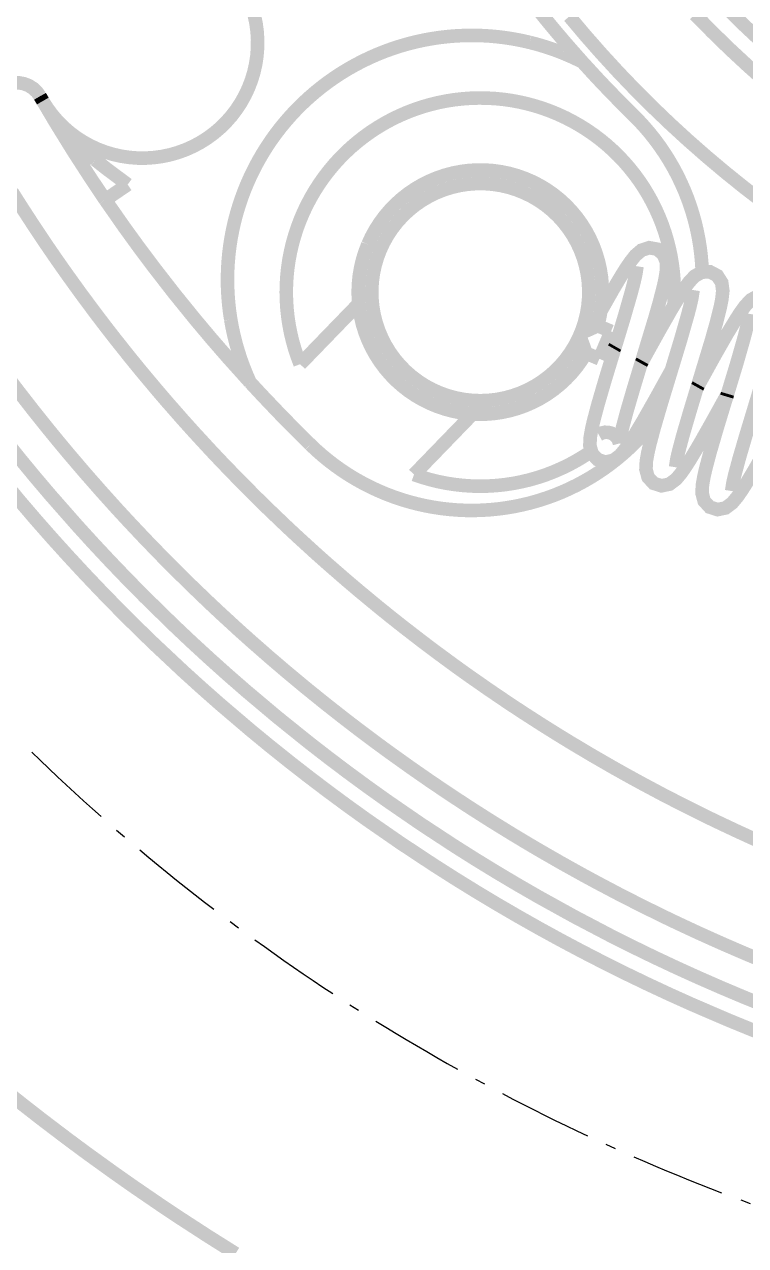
# Model space of a CAD drawing. Header units: millimetres. Extents: x 20 to 410, y 10 to 287.
# Drawn here: x 64.26 to 90.83, y 104.09 to 149.07 of the extents above; entities that cross this region are included whole.
import ezdxf

# ---------------------------------------------------------------- set-up
doc = ezdxf.new("R2010")
doc.units = ezdxf.units.MM
doc.layers.add('KANTEN', color=7, linetype='Continuous', lineweight=50)
doc.layers.add('MITTELLINIEN', color=7, linetype='Continuous', lineweight=25)

msp = doc.modelspace()

# ---------------------------------------------------------------- linework, layer by layer
at = {"layer": 'KANTEN', "lineweight": 50, "const_width": 0.5}
for points in [[(82.88418258722093, 149.99026441025256), (83.4468690022782, 149.28534853522564), (83.8301541055001, 148.82202855646656), (84.2198806120311, 148.3641135827255), (84.81638095023925, 147.687571093984)], [(90.12117828145554, 149.68647671342524), (90.76232541154926, 149.0542478819994), (91.4184674421272, 148.43759516496772)], [(64.93104038133434, 146.2506797497369), (65.09305950057072, 145.99417991600117), (65.2729643022898, 145.74989192607327), (65.46983803285985, 145.51906061555405), (65.68267746887743, 145.30286224789066), (65.91039802936372, 145.1023985204076), (66.15183930254071, 144.91869095030975), (66.4057709590236, 144.75267566926476), (66.67089902129729, 144.60519865309072), (66.94587245752919, 144.47701141085733), (67.22929006611785, 144.36876715536783), (67.51970761589503, 144.28101747453644), (67.8156452055967, 144.2142095206226), (68.11559480510073, 144.16868373164573), (68.41802794000262, 144.144672096591), (68.72140348037081, 144.14229697324672), (69.02417549399146, 144.16157046469695), (69.32480112408473, 144.20239435764722), (69.62174845134922, 144.2645606228967), (69.9135043002716, 144.34775247540745), (70.19858194992219, 144.45154598856837), (70.47552870994402, 144.575412254428), (70.74293332312988, 144.71872007888817), (70.99943315686562, 144.88073919812456), (71.2437211467935, 145.06064399984362), (71.47455245731271, 145.25751773041367), (71.6907508249761, 145.47035716643126), (71.89121455245916, 145.69807772691755), (72.07492212255703, 145.93951900009455), (72.24093740360203, 146.19345065657743), (72.38841441977605, 146.4585787188511), (72.51660166200945, 146.733552155083), (72.62484591749893, 147.01696976367168), (72.71259559833035, 147.30738731344886), (72.77940355224418, 147.6033249031505), (72.82492934122105, 147.90327450265454), (72.84894097627577, 148.20570763755643), (72.85131609962008, 148.50908317792462), (72.83204260816983, 148.81185519154528), (72.79121871521957, 149.11248082163854), (72.72905244997008, 149.40942814890303)], [(91.51091772805968, 142.49850744501407), (90.79405410707516, 143.05005777476336), (90.08923023346979, 143.61691271611386), (89.39677279029951, 144.19880953405982), (88.71700272882902, 144.79547852174557), (88.0502351197722, 145.40664312547372), (87.39677900725805, 146.03202007288658), (86.75693726558998, 146.67131950426187), (86.13100645886482, 147.3242451068614), (85.51927670351648, 147.990494252271), (84.92203153384816, 148.66975813666744), (84.33954777061527, 149.361721923948)], [(91.35229557631627, 147.15304473444257), (90.90455791689573, 147.55283138448735), (90.24477361558607, 148.1654776916789), (89.59949610906233, 148.7933851383178), (88.96907830320485, 149.43621031830685)], [(82.87458145481207, 148.40666017538842), (82.58094337877685, 148.47313869608746), (82.2852460621171, 148.52975857185746), (81.98782040368624, 148.57645644246173), (81.68899923643147, 148.61318005084226), (81.38911695493823, 148.63988830159764), (81.08850914122752, 148.65655130697087), (80.78751218922413, 148.66315042029504), (80.48646292831643, 148.65967825685976), (80.18569824642884, 148.64613870217514), (79.88555471302885, 148.6225469076236), (79.58636820249028, 148.58892927350473), (79.2884735182345, 148.54532341949235), (78.99220401807005, 148.49177814253616), (78.69789124115002, 148.42835336225588), (78.40586453696434, 148.3551200538883), (78.11645069678293, 148.27216016886283), (77.82997358796095, 148.1795665430941), (77.54675379151664, 148.07744279309424), (77.26710824338629, 147.9659032000213), (76.9913498797585, 147.84507258179346), (76.71978728688421, 147.7150861534119), (76.45272435575451, 147.57608937564922), (76.19045994203273, 147.42823779227194), (75.93328753162123, 147.27169685598005), (75.68149491223724, 147.10664174325785), (75.43536385136514, 146.93325715834337), (75.19516978094586, 146.7517371265358), (74.96118148915579, 146.5622847770725), (74.73366081962055, 146.36511211581788), (74.51286237839992, 146.16043978801918), (74.29903324907205, 145.94849683139432), (74.09241271623557, 145.72952041982822), (73.89323199773918, 145.5037555979643), (73.70171398593818, 145.2714550069883), (73.5180729982679, 145.03287860191128), (73.34251453741246, 144.78829336066792), (73.17523506133796, 144.53797298535613), (73.01642176344698, 144.2821975959517), (72.86625236310061, 144.02125341684126), (72.7248949067423, 143.75543245652418), (72.59250757984618, 143.48503218084144), (72.46923852990028, 143.21035518009796), (72.35522570062273, 142.93170883045002), (72.25059667759632, 142.64940494993732), (72.15546854549456, 142.3637594495442), (72.06994775705832, 142.07509197968096), (71.99413001397053, 141.78372557248022), (71.92810015976158, 141.48998628030918), (71.87193208486542, 141.19420281090214), (71.82568864393286, 140.8967061595215), (71.78942158549431, 140.5978292385587), (71.76317149405082, 140.29790650499018), (71.74696774465814, 139.99727358610465), (71.74082847005468, 139.6962669039208), (71.74476054037021, 139.39522329871545), (71.75875955543773, 139.0944796520841), (71.78280984971765, 138.7943725099547), (71.81688450982807, 138.49523770597773), (71.86094540466217, 138.19740998571245)], [(82.87458145481209, 148.40666017538842), (83.18521830774282, 148.32495512340523), (83.49274020435999, 148.23221234551352), (83.79675528586503, 148.1285503896044), (84.09687962443941, 148.01411097152388)], [(84.09687962443941, 148.01411097152388), (84.46020727284534, 147.8587216350789), (84.81638095023925, 147.687571093984)], [(84.81638095023925, 147.687571093984), (85.22149133323065, 147.2439721109914), (85.63275946778171, 146.80607600273922), (86.26103153225031, 146.16011138795463), (86.68734026169437, 145.73684392249177)], [(86.68734026169437, 145.73684392249177), (86.26103153225034, 146.1601113879546), (85.8406776531655, 146.58929327999786), (85.42636067062409, 147.02430582935398), (84.81638095023925, 147.687571093984)], [(63.479822154124584, 146.79453428651357), (63.65767425547507, 146.87201074941515), (63.847138873141105, 146.91368965188622), (64.04108570095745, 146.9180024512674), (64.23221574938646, 146.88478683978644), (64.41333603548776, 146.81529285284432), (64.57763028343876, 146.7121358252178), (64.71891544806988, 146.57919796562285), (64.83187440741479, 146.42148225377954)], [(64.8318744074148, 146.42148225377957), (64.93104038133434, 146.25067974973692)], [(66.86884138156393, 144.07571199589205), (66.61889717751428, 144.28423179788416), (66.37485720314189, 144.49962647076364), (66.13791876981799, 144.72280350855542), (65.9093466002015, 144.9545356666747), (65.69042569663472, 145.19540082893192), (65.48222207954001, 145.44558475702505), (65.28570605433825, 145.70504630608687), (65.10178126184191, 145.97357890170673), (64.93104038133433, 146.2506797497369)], [(64.93104038133434, 146.2506797497369), (65.40258978260206, 145.45547321751022), (66.0505043433815, 144.4068207850268), (66.71972646557057, 143.37163627527693), (67.23552533516678, 142.6043920060181)], [(67.23552533516678, 142.6043920060181), (66.71972650062403, 143.37163622186984), (66.0505044229442, 144.40682065897818), (65.40260388021235, 145.4554816502676), (64.93104038133434, 146.2506797497369)], [(64.9313125052143, 146.25021288599694), (64.93250465794482, 146.24816759367485)], [(64.93131250539639, 146.25021288568456), (64.9349233066923, 146.2440180886774)], [(64.9320223346345, 146.24899508174587), (64.93250208932389, 146.2481720004765)], [(64.93491393581067, 146.24403416563777), (64.93492330669228, 146.24401808867736)], [(64.93491393581067, 146.24403416563777), (64.93492330669227, 146.24401808867736)], [(88.19010067684877, 138.71828451929164), (88.20436245146726, 139.01995014596477), (88.20587255680948, 139.32194893422925), (88.19462829875867, 139.62374210047435), (88.17064973773287, 139.9247912279311), (88.1339796528961, 140.22455922723964), (88.08468346583773, 140.5225112946479), (88.0228491238565, 140.81811586613335), (87.94858694305742, 141.1108455657443), (87.86202941154136, 141.40017814646967), (87.76333095303838, 141.68559742195836), (87.6526676514068, 141.96659418742615), (87.53023693648922, 142.24266712810692), (87.39625723188603, 142.51332371362776), (87.25096756527486, 142.77808107671208), (87.09462714197117, 143.03646687464337), (86.9275148824907, 143.28802013195218), (86.74992892493881, 143.53229206282379), (86.56218609311462, 143.76884687175817), (86.36462133127866, 143.99726253105513), (86.15758710659263, 144.21713153373628), (85.94145278029721, 144.42806162056172), (85.71660394874992, 144.6296764798434), (85.48344175549845, 144.82161641880742), (85.24238217561704, 145.00353900530718), (84.99385527358243, 145.17511967874225), (84.73830443601351, 145.3360523290938), (84.47618558064354, 145.48604984304285), (84.20796634293603, 145.62484461619718), (83.93412524179564, 145.75218903051353), (83.6551508258622, 145.86785589606262), (83.37154080191121, 145.97163885634933), (83.0838011469157, 146.06335275646495), (82.79244520535352, 146.14283397341438), (82.49799277337053, 146.20994070802917), (82.20096917143377, 146.26455323794556), (81.90190430712875, 146.30657413119621), (81.60133172977322, 146.33592842003472), (81.29978767853373, 146.3525637346823), (80.99781012574337, 146.35645039675865), (80.69593781712751, 146.34758147222985), (80.3947093106498, 146.32597278377924), (80.09466201569288, 146.29166288257863), (79.7963312342886, 146.24471297951095), (79.50024920610758, 146.1852068359662), (79.20694415891236, 146.11325061440635), (78.91693936616798, 146.0289726889653), (78.63075221349135, 145.9325234164217), (78.34889327560475, 145.8240748679538), (78.07186540544065, 145.7038205221542), (77.80016283702236, 145.57197491985264), (77.53427030372146, 145.42877328136274), (77.27466217346502, 145.27447108683486), (77.0218016024352, 145.1093436204647), (76.77613970877145, 144.93368547936987), (76.53811476774911, 144.7478100480115), (76.3081514298706, 144.55204893909777), (76.08665996326393, 144.34675140196742), (75.87403552174015, 144.13228369950838), (75.67065743981581, 143.9090284547231), (75.47688855595773, 143.67738396810677), (75.29307456525791, 143.43776350705565), (75.1195434026931, 143.19059456857377), (74.95660465806955, 142.93631811659313), (74.80454902369652, 142.67538779526814), (74.66364777577411, 142.4082691196476), (74.5341522904206, 142.13543864516862), (74.41629359520257, 141.85738311745365), (74.31028195696824, 141.57459860392748), (74.21630650671892, 141.287589608804), (74.13453490218828, 140.9968681730208), (74.065113028731, 140.70295296072817), (74.00816473905478, 140.4063683339615), (73.96379163225977, 140.1076434171489), (73.93207287257982, 139.80731115312165), (73.91306504814887, 139.50590735231324), (73.90680207004425, 139.20396973684174), (73.91329511178749, 138.90203698118202), (73.93253258941003, 138.60064775113875), (73.96448018211964, 138.3003397428349), (74.00908089353088, 138.0016487234303), (74.06625515334981, 137.70510757528132), (74.13590095933228, 137.41124534524755), (74.21789405926175, 137.12058630084104), (74.31208817262275, 136.83364899490212), (74.41831525157374, 136.55094534047066)], [(89.23604223947846, 139.9466715103284), (89.22015173223367, 140.25492315725526), (89.19307998847559, 140.56239463031173), (89.15486270603071, 140.86868048596972), (89.10555027965495, 141.17337684410114), (89.04520773458114, 141.47608192054952), (88.97391464077434, 141.77639655693787), (88.89176500800787, 142.07392474701396), (88.79886716189841, 142.36827415883917), (88.69534360106385, 142.65905665213225), (88.58133083559186, 142.94588879008586), (88.45697920703255, 143.2283923449808), (88.32245269015245, 143.5061947969313), (88.17792867671113, 143.77892982510414), (88.02359774154576, 144.04623779076283), (87.85966339127182, 144.30776621150116), (87.68634179593167, 144.5631702260396), (87.50386150394445, 144.81211304897266), (87.31246314073361, 145.05426641486673), (87.11239909142897, 145.28931101112337), (86.90393316806222, 145.51693689903698), (86.68734026169437, 145.73684392249177)], [(86.68734026169437, 145.73684392249177), (86.90393316806222, 145.51693689903698), (87.11239909142897, 145.28931101112337), (87.31246314073361, 145.05426641486673), (87.50386150394445, 144.81211304897266), (87.68634179593167, 144.5631702260396), (87.85966339127182, 144.30776621150116), (88.02359774154576, 144.04623779076286), (88.17792867671113, 143.77892982510414), (88.32245269015245, 143.5061947969313), (88.45697920703255, 143.2283923449808), (88.58133083559186, 142.94588879008586), (88.69534360106385, 142.65905665213225), (88.79886716189841, 142.36827415883917), (88.89176500800787, 142.07392474701396), (88.97391464077434, 141.77639655693787), (89.04520773458114, 141.47608192054952), (89.10555027965495, 141.17337684410114), (89.15486270603071, 140.86868048596972), (89.19307998847559, 140.56239463031173), (89.22015173223367, 140.25492315725526), (89.23604223947846, 139.9466715103284)], [(68.061099912914, 143.16868502970124), (67.31054157674482, 143.72854550498562), (66.86884138156393, 144.07571199589205)], [(85.38358545215253, 137.97019018860607), (85.45674663045354, 138.26303953029662), (85.5101105991878, 138.5601347705478), (85.54343725134186, 138.86013915250774), (85.55657663624478, 139.16170282986852), (85.5494696342594, 139.46346894039414), (85.52214822278661, 139.7640797110164), (85.47473533238554, 140.06218256702886), (85.40744429365697, 140.3564362178912), (85.32057787737915, 140.64551669226125), (85.2145269322141, 140.92812329510093), (85.08976862611469, 141.20298446005185), (84.94686429934463, 141.46886347074914), (84.78645693877168, 141.72456402533007), (84.60926828479856, 141.96893561910105), (84.41609558394819, 142.20087872114365), (84.2078080017152, 142.41934972156824), (83.98534271182368, 142.62336562715515), (83.749700679487, 142.81200848425615), (83.5019421576431, 142.98442950905502), (83.24318191642897, 143.13985290660435), (82.97458422735946, 143.27757936145414), (82.69735762477849, 143.39698918416735), (82.41274946815304, 143.49754509956387), (82.1220403296765, 143.57879466414857), (81.82653823243407, 143.64037230184533), (81.52757276505498, 143.68200094887806), (81.2264890993321, 143.7034933003976), (80.92464193772645, 143.70475265324538), (80.62338941798927, 143.68577334106146), (80.32408700232706, 143.6466407597801), (80.02808137860522, 143.58753098339736), (79.73670440103103, 143.5087099717399), (79.45126709757963, 143.4105323737994), (79.17305377112586, 143.29343993201724), (78.90331622082377, 143.1579594946988), (78.64326810973392, 143.0047006455005), (78.39407950404124, 142.8343529606559), (78.15687160843339, 142.64768290628118), (77.93271172132789, 142.44553038972046), (77.72260843264608, 142.2288049804486), (77.52750708574152, 141.99848181753396), (77.34828552390128, 141.75559722207652), (77.18575014055862, 141.50124403436183), (77.04063225098864, 141.23656669671138), (76.91358480181222, 140.96275610415378)], [(91.84444163403357, 118.75537237192583), (91.0203097021833, 119.1208696329213), (90.47385442601704, 119.3711223395745), (89.65874686523398, 119.75632534221691), (89.1184653454823, 120.01964200604952), (88.5807409673529, 120.28814206043039), (87.77905775347261, 120.7005565527473), (86.98340674618474, 121.12449188212226), (86.4564057743659, 121.41347243811035), (85.93220812447782, 121.70750748685285), (85.1512738484615, 122.15797762507867), (84.37691854758549, 122.61966535168148), (83.86441629016386, 122.93364181923108), (83.35495705508305, 123.25253219824566), (82.59657685201913, 123.74001671747787), (82.09493066786716, 124.071061868421), (81.34848829485531, 124.57663626716256), (80.60941615060679, 125.09292499886831), (80.12087196427603, 125.44301693542155), (79.3944244968406, 125.97692307506324), (78.91443737375117, 126.3386579886471), (78.20103444090564, 126.8898729596863), (77.72988179454639, 127.26304178189127), (77.26233947623766, 127.64072414397307), (76.56788985272784, 128.21563405804443), (76.10956177663795, 128.60444655875), (75.42913313347586, 129.19588425661422), (74.9802841950249, 129.59560217776442), (74.31426979293497, 130.2032258319281), (73.87515940897808, 130.613618152444), (73.22394417782618, 131.23707658057393), (72.79482613672086, 131.65790610999778), (72.15878645303997, 132.29683897789045), (71.53202911879659, 132.94487981986146), (71.11941223742602, 133.38190052331294), (70.50841432111156, 134.04482075618398), (70.10642224798997, 134.4916340943741), (69.51153688212716, 135.1690505765862), (69.12040195270296, 135.6253983091559), (68.54197295740036, 136.31691952089398), (68.16192123212429, 136.7825378969831), (67.60028291636212, 137.48776416645853), (67.23153405003312, 137.96238407714316), (66.8673663715033, 138.44052808050543), (66.32977813325951, 139.1642549454154), (65.80268509852726, 139.89566086665693), (65.45717466089948, 140.38745586818445), (65.11640949918763, 140.88255069809142), (64.61422796309441, 141.63127988391062), (64.12289858866046, 142.38717480697125), (63.80142522954806, 142.89500811172604)], [(68.061099912914, 143.16868502970124), (67.23552533516678, 142.60439200601806)], [(67.23552533516678, 142.6043920060181), (67.93830441304786, 141.5984465528777), (68.47880938574923, 140.8535346932182), (69.03067672969942, 140.11700109666083), (69.78394984453192, 139.14828839339333), (70.55687650221681, 138.19518343126103), (71.14927495109737, 137.49083736437328), (71.75240744086722, 136.79566076525592), (72.57303585423605, 135.88330464280543)], [(76.91358480181222, 140.96275610415378), (76.80517943311372, 140.68104424608543), (76.71590390639098, 140.3926986630304), (76.64615990991052, 140.09901674344064), (76.59626125134255, 139.8013198861981), (76.5664324458078, 139.5009475550833), (76.55680770568932, 139.19925125196272), (76.56743033675427, 138.89758843581157), (76.59825254330303, 138.59731641493312), (76.64913564322222, 138.2997862398557), (76.71985069197405, 138.00633662438653), (76.81007951271437, 137.7182879221732), (76.91941612790464, 137.43693618587554), (77.04736858597609, 137.16354733567778), (77.19336117482744, 136.8993514633795), (77.35673701219665, 136.64553729769347), (77.5367610012513, 136.40324685565372), (77.73262313809951, 136.1735703041988), (77.94344215633919, 135.95754105505083), (78.16826949224752, 135.7561311149601), (78.4060935527693, 135.57024671223652), (78.65584426710112, 135.400724219246), (78.91639790139129, 135.24832638921828), (79.18658211489274, 135.11373892429833), (79.46518123481866, 134.997567390283), (79.75094172616741, 134.90033449192498), (80.04257783190539, 134.82247772106362), (80.33877735813054, 134.7643473881644), (80.63820757818637, 134.7262050461244), (80.93952122916158, 134.7082223134355), (81.24136257379445, 134.71048010200025), (81.54237350050676, 134.73296825307523), (81.84119963412098, 134.77558558297932), (82.13649642976561, 134.83814033836194), (82.42693522255001, 134.92035105898233), (82.7112092057883, 135.0218478441177), (82.98803931087413, 135.1421740169029), (83.2561799623501, 135.2807881791123), (83.51442468227731, 135.43706664713875), (83.76161151868868, 135.61030625820945), (83.99662827370118, 135.79972753421183), (84.21841750776346, 136.00447818889464), (84.42598129752257, 136.22363696266336), (84.61838572590221, 136.45621776771588), (84.79476508418976, 136.70117412486763), (84.95432576722507, 136.95740387210293)], [(85.50269603369868, 138.5109766806192), (85.94837116252185, 139.29673068253803), (86.25574429936245, 139.81460180374313), (86.4162334387208, 140.06937764905638), (86.58516656294772, 140.31861395094967), (86.77150069162818, 140.55495444343293), (86.9992351070659, 140.75025033163766), (87.28307139136565, 140.84213432745238), (87.57584587488557, 140.78757631102803), (87.80384993317307, 140.59592877096054), (87.91529805757007, 140.31898940103457), (87.92001690591735, 140.01875984911734), (87.87492856254953, 139.7211466053073), (87.81126852322342, 139.42685650421637), (87.66054472472771, 138.84381937252573), (87.49562266772236, 138.2646125794514), (86.70875311479905, 135.6713122923274), (86.45509083806324, 134.80431605088594), (86.30003762758554, 134.22240601556152), (86.23250720996944, 133.92897601320212), (86.18729332490749, 133.63159501722964)], [(86.00348609264502, 137.11015574488118), (86.3711963920552, 138.32076911525434), (86.63262343252975, 139.23294936886097), (86.71241883075331, 139.53902203633203), (86.78402343742975, 139.8471011374699), (86.83242957887931, 140.15933957987227)], [(88.25454883916227, 132.75541761473863), (88.3008479475403, 133.0577355522145), (88.3697087116948, 133.35604645645927), (88.52809821785274, 133.94752057388325), (88.78630293546564, 134.82898613839188), (89.58542966791627, 137.46609432920937), (89.75185837105693, 138.05537853969076), (89.90112127000133, 138.64920253088297), (89.96112176448645, 138.94940073461953), (89.99420595397675, 139.25353446478795), (89.95442539867366, 139.55546642972973), (89.79131529537321, 139.81083374661492), (89.52393901133206, 139.9526744211912), (89.2212770094511, 139.94251484359606), (88.95607934255179, 139.79412557069875), (88.74789386422864, 139.57029916562075), (88.56879086487332, 139.32205697765542), (88.40192661250008, 139.0653681875747), (88.085627522534, 138.5410710879202), (87.63066591310617, 137.74316156536833), (87.03706675859918, 136.67195021229378)], [(88.07073956252788, 136.23395956858135), (88.43845063641612, 137.44457518767337), (88.69987880818987, 138.35675697228743), (88.77967464829557, 138.66283013851069), (88.85127963908508, 138.97090976005802), (88.89968596341328, 139.28314876972013)], [(74.41831525157377, 136.55094534047066), (75.49772961345165, 137.66512116099477), (76.57714397532953, 138.77929698151888)], [(90.32180535355211, 131.87922532937677), (90.36810417052499, 132.18154384034304), (90.43696431736117, 132.4798554010153), (90.59535434333283, 133.0713304126275), (90.85355905297678, 133.95279754722486), (91.6526873375328, 136.58990999185573), (91.81911643919005, 137.1791951322441), (91.96837874320877, 137.77302030300976), (92.02837842241871, 138.07321918073012), (92.06146167452603, 138.37735351442242), (92.02167944864178, 138.67928574385053), (91.85856722075684, 138.93465226286693), (91.5911892645762, 139.0764908092141), (91.28852687960918, 139.06632821412984), (91.02333023803402, 138.91793606287288), (90.81514591790024, 138.69410787051498), (90.63604351905079, 138.44586462469215), (90.46917948117593, 138.1891750953029), (90.15288029653223, 137.66487687795947), (89.69791776480253, 136.86696614628357), (89.10431736435433, 135.7957531879522)], [(90.13799601081621, 135.35777274943845), (90.50570726977968, 136.5683886768099), (90.76713613093273, 137.480570531625), (90.84693173662136, 137.78664384778222), (90.91853610420074, 138.0947237018453), (90.96694150502869, 138.40696294112436)], [(72.57303585423605, 135.88330464280546), (72.45025430942596, 136.16091873610944), (72.33683265756375, 136.44248613769014), (72.2330289986458, 136.7277405505016), (72.13881684864256, 137.01630437672208), (72.05443562126582, 137.30789465143707), (71.97993973175643, 137.60216560929987), (71.91542462442953, 137.89878463033975), (71.86094540466219, 138.19740998571245)], [(85.38358545215253, 137.97019018860607), (85.07314642955059, 137.8267559313604), (84.75888495334489, 137.691907143651)], [(85.87500555953028, 137.76190652894098), (85.62929550584141, 137.86604835877353), (85.38358545215254, 137.97019018860607)], [(84.95432576722507, 136.95740387210293), (84.84150740982348, 137.28023167626247), (84.71986134515348, 137.59983565922198)], [(85.66037571706656, 137.2555133706894), (85.87500555953028, 137.76190652894098)], [(85.44574587460284, 136.74912021243784), (85.20003582091395, 136.8532620422704), (84.95432576722509, 136.95740387210293)], [(88.10135410409531, 136.33584643925607), (87.50782445932083, 135.26381007792025), (87.05435291325618, 134.4644600592943), (86.74035119699064, 133.93837510661857), (86.57617019982726, 133.6797528342512), (86.40229283851274, 133.42758135194612), (86.2068845674042, 133.19195835390045), (85.96271100897089, 133.00964811675527), (85.66586497505332, 132.94796125470054), (85.37744420750995, 133.04028120275234), (85.17328771908565, 133.2641701020193), (85.09458920254741, 133.55785403189617), (85.11026502321212, 133.86329491698072), (85.16399708582416, 134.16482349528968), (85.23239380696495, 134.46341973252993), (85.38922852855141, 135.05566593678245), (85.64633218523831, 135.93798846241387), (86.00348609264515, 137.1101557448816)], [(85.44574587460284, 136.74912021243784), (85.66037571706656, 137.2555133706894)], [(85.98262590868123, 137.11893074366716), (85.66037563446574, 137.25551317580275)], [(86.03237816426149, 137.20636712837296), (85.98262590868121, 137.11893074366716)], [(86.9836960251533, 136.5754022498329), (87.03706675859927, 136.67195021229395)], [(91.32155174772151, 114.63201108799942), (90.76796081508326, 114.864248977518), (89.94156172767771, 115.2219523742282), (89.1200820447455, 115.59081319108452), (88.30367239714995, 115.97076379181496), (87.76228995065479, 116.23019086182578), (86.95466255974955, 116.6284686155883), (86.15250226696173, 117.03764588323284), (85.35595616064937, 117.45764763584933), (84.82811658662487, 117.74362445680039), (84.04125151263105, 118.18149490226453), (83.2603877552279, 118.629980090489), (82.74321673561948, 118.93482676425253), (82.2288187756053, 119.24432974769655), (81.46251296312252, 119.71725952413024), (80.70268131838299, 120.20052243739269), (79.94946316813966, 120.69402987383772), (79.20299662646028, 121.19769134132903), (78.46341856940154, 121.7114144858337), (77.73086460991149, 122.23510510835615), (77.2464639670795, 122.58972233192468), (76.52591468961457, 123.12981113057472), (76.04964005345931, 123.4952695125865), (75.34146245841109, 124.05148140166659), (74.6408814193318, 124.61723168170639), (73.94802539846991, 125.19241661373928), (73.26302144157319, 125.77693072881124), (72.58599515459375, 126.37066684731958), (72.13913770158442, 126.7715605672972), (71.47568267204635, 127.38042393083876), (71.03798598624736, 127.79129978711177), (70.38844013448897, 128.41498028075094), (69.74739905109463, 129.04739905109454), (69.32482131173234, 129.47380896212275), (68.69821527281422, 130.1205330483246), (68.08042393083878, 130.77568267204632), (67.67351609866637, 131.21707068065578), (67.0706668473196, 131.88599515459373), (66.47693072881125, 132.56302144157317), (65.89241661373939, 133.2480253984698), (65.50791687064941, 133.70906477378537), (65.12759480166821, 134.1735564118944), (64.56501254471232, 134.87668397915436), (64.01200287063287, 135.58736497092005), (63.46866718221137, 136.3054690729624)], [(90.16861126422863, 135.45966132603905), (89.5750831909051, 134.38762744537004), (89.1216130477946, 133.5882791585421), (88.80761243900793, 133.06219525117683), (88.64343210547285, 132.8035734254259), (88.46955544191647, 132.5514023525678), (88.2741473193926, 132.3157802161513), (88.02997389302193, 132.1334708804061), (87.73312887227077, 132.07178235337216), (87.44470774601588, 132.16409897568582), (87.24054854233495, 132.38798446608502), (87.16184589947186, 132.68166650737095), (87.17751949885817, 132.9871067304091), (87.23125172719344, 133.28863452565884), (87.29964910745457, 133.5872298603527), (87.45648422315918, 134.1794744476456), (87.71358702538862, 135.06179493318996), (88.0707395625278, 136.23395956858116)], [(74.79419571399215, 133.58969969977582), (74.11507423400207, 134.26532299243956), (73.66835663565004, 134.7217249934835), (73.00745184569868, 135.4151784358955), (72.57303585423607, 135.88330464280543)], [(89.10431736435423, 135.79575318795202), (89.05216781992009, 135.70249376717862)], [(92.23586836303944, 134.58347542760316), (91.64234020815371, 133.51144067964873), (91.18886954908963, 132.71209199796849), (90.87486829394076, 132.18600801206424), (90.71068761712029, 131.92738616761505), (90.53681075970266, 131.6752149842167), (90.34140278558041, 131.43959245802432), (90.09722980657365, 131.25728218435304), (89.80038477490858, 131.1955928114244), (89.51196335642791, 131.28790910340723), (89.30780408513687, 131.51179476982423), (89.2291020234195, 131.80547714983038), (89.24477643076112, 132.11091753198787), (89.29850852878337, 132.41244555851893), (89.36690551037604, 132.71104118898376), (89.52374045807869, 133.30328623149381), (89.78084351023816, 134.18560726836944), (90.13799601081632, 135.3577727494389)], [(90.13799601081621, 135.35777274943845), (90.16861126422836, 135.45966132603854)], [(80.7715605116064, 134.71574312802966), (79.69214614972849, 133.60156730750552), (78.61273178785058, 132.48739148698138)], [(63.1278499090929, 134.27861651459057), (64.06281985459705, 133.10544296609123), (64.63614473058414, 132.41153994072218), (65.21860433768344, 131.7252866142169), (66.20939184382709, 130.5988563715635), (66.81570749935894, 129.9335863903537), (67.43077598982958, 129.27640028728092), (68.05448954486131, 128.62741321243925), (68.68673887931516, 127.98673887931477), (69.75915461396431, 126.93772531125583), (70.41362043155074, 126.31976308291766), (71.07620866902175, 125.7105179355369), (71.74680322973799, 125.11009661914346), (72.4252866142173, 124.51860433768306), (73.5732994689038, 123.55290694234154), (74.7423361967306, 122.61276966359624), (75.45361341790729, 122.06114702385324), (76.17212996715608, 121.51898764645809), (76.89775994825376, 120.98638652688177), (77.63037621858399, 120.46343698582709), (78.86657922797195, 119.61355046782907), (80.12122986646355, 118.79114135477926), (80.88262145008815, 118.311052114713), (81.65030110797255, 117.84108321689902), (82.4241343296872, 117.38131700781827), (83.20398552659466, 116.93183404626825), (84.51673920305888, 116.20576052462977), (85.84519057066659, 115.50882298238096), (86.64952762307989, 115.10478742929564), (87.45914229048475, 114.71143401013573), (88.27389271473061, 114.32883164705746), (89.09363613779554, 113.9570473784506), (89.91822892680021, 113.59614634719216), (90.74752659917432, 113.24619178923248), (91.58138384797265, 112.90724502251499)], [(74.79419571399215, 133.58969969977585), (75.01434456157605, 133.38170554601345), (75.24176355611415, 133.18168633689808), (75.4761639712257, 132.98989601261817), (75.71724821706496, 132.80657806614275), (75.96471021813507, 132.63196523408783), (76.21823580187498, 132.466279201239), (76.47750309752642, 132.30973031910486), (76.74218294477421, 132.1625173388594), (77.01193931164133, 132.02482715901164), (77.28642972110796, 131.896834588123), (77.5653056859133, 131.77870212287425), (77.8482131509875, 131.67057974176305), (78.1347929429526, 131.57260471469442), (78.42468122612154, 131.4849014287057), (78.71750996441631, 131.40758123004744), (79.01290738861877, 131.3407422828205), (79.31049846836109, 131.28446944434893), (79.60990538825648, 131.23883415744703), (79.91074802756552, 131.20389435971694), (80.21264444278967, 131.17969440999227), (80.51521135257849, 131.16626503202107), (80.81806462433583, 131.1636232754597), (81.12081976190635, 131.17177249422687), (81.42309239372379, 131.19070234224543), (81.72449876080114, 131.22038878657784), (82.02465620394281, 131.26079413793764), (82.32318364956089, 131.31186709853904), (82.61970209347811, 131.37354282722356), (82.91383508210355, 131.44574302178097), (83.20520919037023, 131.52837601836012), (83.49345449582779, 131.62133690784347), (83.77820504828821, 131.72450766903745), (84.05909933442848, 131.83775731850974), (84.3357807367604, 131.9609420768831), (84.60789798638456, 132.09390555137458), (84.87510560895397, 132.23647893434855), (85.13706436328117, 132.3884812176314), (85.39344167203154, 132.5497194223156), (85.64391204395659, 132.71998884376166), (85.88815748713083, 132.89907331148703), (86.12586791266759, 133.0867454636114), (86.35674152840141, 133.28276703551063), (86.58048522203701, 133.4868891623126), (86.79681493327851, 133.69885269485067), (87.00545601446643, 133.9183885286742), (87.20614357926453, 134.1452179456978), (87.39862283895408, 134.3790529680559), (87.5826494259081, 134.61959672371358)], [(87.5826494259081, 134.61959672371358), (87.39862283895408, 134.3790529680559), (87.20614357926453, 134.14521794569777), (87.00545601446642, 133.9183885286742), (86.79681493327851, 133.69885269485064), (86.58048522203701, 133.48688916231256), (86.35674152840141, 133.28276703551063), (86.12586791266759, 133.08674546361138), (85.88815748713081, 132.89907331148703), (85.64391204395659, 132.71998884376166), (85.39344167203153, 132.54971942231558), (85.13706436328117, 132.3884812176314), (84.87510560895397, 132.23647893434855), (84.60789798638454, 132.09390555137458), (84.3357807367604, 131.9609420768831), (84.05909933442848, 131.83775731850974), (83.7782050482882, 131.72450766903745), (83.49345449582779, 131.62133690784347), (83.20520919037023, 131.52837601836012), (82.91383508210355, 131.44574302178097), (82.61970209347811, 131.37354282722356), (82.32318364956089, 131.31186709853904), (82.02465620394281, 131.26079413793764), (81.72449876080113, 131.22038878657784), (81.4230923937238, 131.19070234224543), (81.12081976190635, 131.17177249422687), (80.81806462433582, 131.1636232754597), (80.51521135257849, 131.16626503202107), (80.21264444278967, 131.17969440999227), (79.91074802756553, 131.20389435971694), (79.60990538825648, 131.23883415744703), (79.3104984683611, 131.28446944434893), (79.01290738861877, 131.3407422828205), (78.71750996441631, 131.40758123004744), (78.42468122612155, 131.4849014287057), (78.1347929429526, 131.57260471469442), (77.8482131509875, 131.67057974176305), (77.56530568591332, 131.77870212287425), (77.28642972110798, 131.896834588123), (77.01193931164133, 132.02482715901164), (76.74218294477421, 132.1625173388594), (76.47750309752642, 132.30973031910486), (76.21823580187498, 132.466279201239), (75.96471021813508, 132.63196523408783), (75.71724821706498, 132.80657806614275), (75.4761639712257, 132.98989601261817), (75.24176355611417, 133.18168633689808), (75.01434456157607, 133.38170554601345), (74.79419571399217, 133.58969969977585)], [(86.18729332490749, 133.63159501722964), (86.15578598838573, 133.75140304952407), (86.09153192637868, 133.8576279194945), (86.00248615337165, 133.94417943947576), (85.89498897456096, 134.00634884895786), (85.77555713793154, 134.04035883348894), (85.65143706773297, 134.04415429659213), (85.53042086188634, 134.0164523970884), (85.42241666763027, 133.9557737699467)], [(78.61273178785058, 132.4873914869814), (78.90715648086297, 132.3874910121336), (79.20564587338205, 132.30048476360034), (79.50763556075182, 132.22653725889214), (79.81255451971346, 132.1657883231318), (80.1198261881362, 132.11835282466325), (80.42886955522143, 132.0843204578504), (80.73910026011853, 132.06375557347678), (81.0499316968754, 132.05669705706657), (81.36077612363405, 132.0631582553571), (81.67104577397404, 132.08312695106204), (81.98015396830249, 132.11656538597245), (82.28751622318893, 132.16341033235287), (82.59255135654746, 132.2235732124966), (82.89468258657669, 132.29694026621485), (83.193338622379, 132.3833727659421), (83.48795474419755, 132.48270727905236), (83.77797387122791, 132.59475597688865), (84.06284761498543, 132.71930698992276), (84.34203731623668, 132.856124808373), (84.61501506353405, 133.0049507275226), (84.88126469142762, 133.1655033368966), (85.14028275646706, 133.33747905237257)], [(63.13906231272659, 132.6566089462738), (64.09551849086432, 131.50096368841164), (64.68137218806828, 130.81765362249143), (65.27608934570594, 130.14204374754368), (65.87956876602613, 129.4742490261168), (66.49170776028089, 128.81438309092388), (67.11240216619964, 128.16255822550625), (67.7415463657129, 127.51888534512806), (68.37903330292468, 126.88347397790216), (69.02475450232919, 126.25643224615297), (70.11895580496594, 125.23025102822652), (70.78609411586379, 124.62604603416581), (71.46105710073574, 124.03059480210044), (72.60307103379016, 123.05790340220697), (73.29833476067157, 122.48628679048335), (74.0009956757881, 121.92378804463317), (74.7109342135555, 121.37050288008581), (75.42802957002087, 120.82652544447716), (76.15215972341882, 120.29194830162936), (76.883201454935, 119.76686241579986), (78.11662501715412, 118.91305289437273), (79.36831840340139, 118.08625905698541), (80.12785818648283, 117.60331338857941), (80.89363303828871, 117.13031647838102), (81.66551265369509, 116.66734881208507), (82.44336568878464, 116.21448916879862), (83.22705978319593, 115.77181460763614), (84.01646158264626, 115.33940045460685), (84.81143676162338, 114.91732028979712), (85.61185004624238, 114.50564593485018), (86.41756523726396, 114.1044474407447), (87.22844523327053, 113.71379307587495), (88.0443520539954, 113.33374931443402), (88.86514686380148, 112.96438082510267), (90.24362070145503, 112.3726593858919), (91.0767651467983, 112.03206059859357), (91.91428158234564, 111.70235858024424)], [(63.47231014138553, 109.85552835116069), (64.17647271698402, 109.29484827474627), (64.88653309856416, 108.74165632300455), (65.84231691998795, 108.0158223464433), (66.56582806682391, 107.48034246692804), (67.53925304963968, 106.77834426347144), (68.27577324999149, 106.26090337270679), (69.26624510723522, 105.58316952019953), (70.01532470718846, 105.084083521703), (71.02223874458645, 104.43102778432899), (72.0382729396356, 103.79225381075399)]]:
    msp.add_lwpolyline(points, dxfattribs=at)
msp.add_lwpolyline([(81.05680155114322, 135.20669375672333), (81.35931653468106, 135.2181495756047), (81.66009873978872, 135.25245141435576), (81.957425313234, 135.30940279515045), (82.24959319532988, 135.38867750563708), (82.53492887490626, 135.48982146745305), (82.81179797503029, 135.61225533714457), (83.07861461456955, 135.75527782459363), (83.33385049197548, 135.91806970994406), (83.57604363925631, 136.09969853601896), (83.80380679599722, 136.29912394935073), (84.01583535546251, 136.51520365923164), (84.21091483726468, 136.7466999806515), (84.38792784379827, 136.99228692364537), (84.545860460592, 137.25055778844398), (84.68380806391914, 137.52003322292256), (84.80098050240031, 137.79916969619597), (84.89670662291891, 138.08636833982368), (84.97043811492551, 138.3799841059835), (85.02175265111097, 138.6783351901565), (85.05035630645904, 138.979712664351), (85.05608524182217, 139.28239026568738), (85.03890664237746, 139.58463428427544), (84.99891890558682, 139.8847134937477), (84.93635107758533, 140.18090906756728), (84.85156154122569, 140.47152442431062), (84.74503596329367, 140.7548949455322), (84.61738451265282, 141.02939751054828), (84.46933836525233, 141.29345979352524), (84.30174551601759, 141.5455692696195), (84.11556592161193, 141.78428187858282), (83.91186600189178, 142.00823029620872), (83.6918125315504, 142.21613176624163), (83.456665956938, 142.40679544788864), (83.20777317633927, 142.57912923684765), (82.94655982506191, 142.7321460207819), (82.67452210952673, 142.86496933341013), (82.39321823713279, 142.976838374826), (82.10425949098645, 143.06711236929104), (81.80930100061775, 143.13527423554012), (81.5100322615483, 143.18093354857604), (81.2081674580139, 143.20382877598865), (80.90543564427254, 143.20382877598865), (80.60357084073814, 143.18093354857604), (80.3043021016687, 143.13527423554012), (80.0093436113, 143.06711236929104), (79.72038486515366, 142.976838374826), (79.43908099275971, 142.86496933341013), (79.16704327722454, 142.7321460207819), (78.90582992594717, 142.57912923684765), (78.65693714534845, 142.40679544788864), (78.42179057073605, 142.21613176624163), (78.20173710039467, 142.00823029620872), (77.99803718067452, 141.78428187858282), (77.81185758626886, 141.5455692696195), (77.64426473703412, 141.29345979352524), (77.49621858963363, 141.02939751054828), (77.36856713899277, 140.7548949455322), (77.26204156106076, 140.47152442431062), (77.17725202470112, 140.18090906756728), (77.11468419669963, 139.8847134937477), (77.07469645990898, 139.58463428427544), (77.05751786046427, 139.28239026568738), (77.06324679582741, 138.979712664351), (77.09185045117547, 138.6783351901565), (77.14316498736093, 138.3799841059835), (77.21689647936753, 138.08636833982368), (77.31262259988614, 137.79916969619597), (77.42979503836729, 137.52003322292256), (77.56774264169445, 137.25055778844398), (77.72567525848818, 136.99228692364537), (77.90268826502177, 136.7466999806515), (78.09776774682393, 136.51520365923164), (78.30979630628921, 136.29912394935073), (78.53755946303014, 136.09969853601896), (78.77975261031096, 135.91806970994406), (79.0349884877169, 135.75527782459363), (79.30180512725616, 135.61225533714457), (79.57867422738019, 135.48982146745305), (79.86400990695657, 135.38867750563708), (80.15617778905245, 135.30940279515045), (80.45350436249772, 135.25245141435576), (80.75428656760539, 135.2181495756047)], close=True, dxfattribs=at)
at = {"layer": 'MITTELLINIEN', "lineweight": 25}
for points in [[(64.52455204056311, 122.26372665751074), (64.83934295602744, 121.95989622858512), (65.154779726317, 121.656745584226), (65.47431593267892, 121.35790973827737), (65.79385213904085, 121.05907389232875), (66.11542549672393, 120.76245098262322), (66.43962775752694, 120.46868382297086), (66.76383001832994, 120.17491666331848), (67.09141225532606, 119.8849391990781)], [(67.65504869257839, 119.39015241004519), (67.93960987674004, 119.14593373831723)], [(68.51096768020783, 118.6600836992965), (68.84701767626082, 118.37996673940272), (69.1847312110367, 118.10183759956087), (69.5224447458126, 117.823708459719), (69.86416741538409, 117.5505262057368), (70.20621868896384, 117.2777494174236), (70.54922572386292, 117.0061906676633), (70.89552991665389, 116.73883387224679), (71.24183410944485, 116.47147707683025)], [(71.84066349932512, 116.01995140793653), (72.14106741743853, 115.7954909749375)], [(72.74640998214964, 115.35273982943454), (73.10096135743743, 115.09642055142069), (73.45715713115793, 114.8424140096567), (73.81570072465003, 114.59170951913893), (74.17424431814213, 114.34100502862117), (74.53556857535663, 114.09434472329437), (74.89801547780493, 113.84931718829955), (75.26051146524853, 113.60436350692773), (75.62677179948838, 113.36507368774916)], [(76.25474956097986, 112.95502281509944), (76.57187779804049, 112.75488615863989)], [(77.20613427216178, 112.35461284572078), (77.57938338211288, 112.12638694148515), (77.9529971884461, 111.89874912890298), (78.32731878637169, 111.67229384424323), (78.70447080954177, 111.45056743305432), (79.08162283271186, 111.2288410218654), (79.46049901861049, 111.01010094812288), (79.84109573497507, 110.79434092056334), (80.22169245133966, 110.5785808930038)], [(80.87922069218816, 110.21782848345431), (81.20831814795218, 110.03805121957025)], [(81.87102858318678, 109.68691970032478), (82.25823072164836, 109.483251455449), (82.6476053590836, 109.28379357023995), (83.03796658847915, 109.08624772597894), (83.4283278178747, 108.88870188171792), (83.82171515145377, 108.69725449593699), (84.21513867261011, 108.5058800383912), (84.60941801790361, 108.31630076277234), (85.00580627228086, 108.13114514770291)], [(85.68619878425444, 107.81563649461823), (86.0284170932975, 107.6623014726705)], [(86.7133389897722, 107.35673775206627), (87.1153611186469, 107.18415600941933), (87.51738324752161, 107.0115742667724), (87.92067479170998, 106.84201500815384), (88.32536466481058, 106.67578517746806), (88.73005453791117, 106.50955534678228), (89.13673753846389, 106.34828865701255), (89.54399480349574, 106.18845195885226), (89.95144151079597, 106.02910935598835)], [(90.65382494169377, 105.76613118959379), (91.00501665714266, 105.6346421063965)]]:
    msp.add_lwpolyline(points, dxfattribs=at)

doc.saveas('drawing.dxf')
